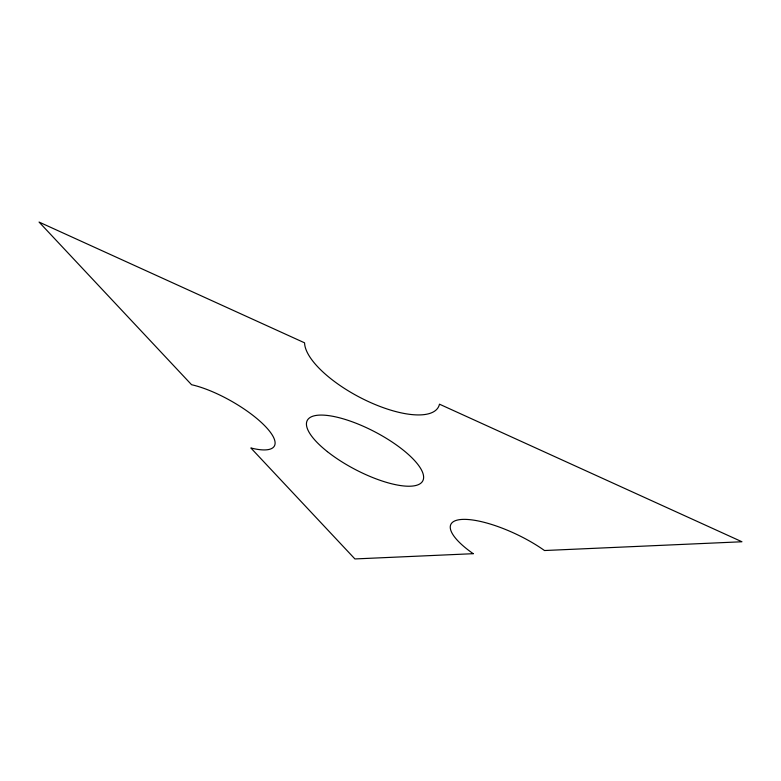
<?xml version="1.0" encoding="UTF-8"?>
<svg xmlns="http://www.w3.org/2000/svg" width="781" height="781" viewBox="0 0 781 781"><rect width="100%" height="100%" fill="white"/><g stroke="black" fill="none" stroke-linecap="round" stroke-linejoin="round"><path stroke-width="1.17" d="M473.237 553.69L354.916 558.942L250.867 447.972A59.717 17.914 29.5 0 0 265.97 427.041A59.717 17.914 29.5 0 0 191.57 384.721L39.05 222.058L304.58 342.83A74.966 28.194 27.8 0 0 369.472 402.059A74.966 28.194 27.8 0 0 439.469 404.177L741.95 541.76L544.494 550.527A63.554 19.232 25.4 0 0 462.479 519.404A63.554 19.232 25.4 0 0 473.237 553.69M327.376 451.643A65.174 21.224 27.6 0 0 422.755 480.911A65.174 21.224 27.6 0 0 344.968 419.358A65.174 21.224 27.6 0 0 327.376 451.643"/></g></svg>
